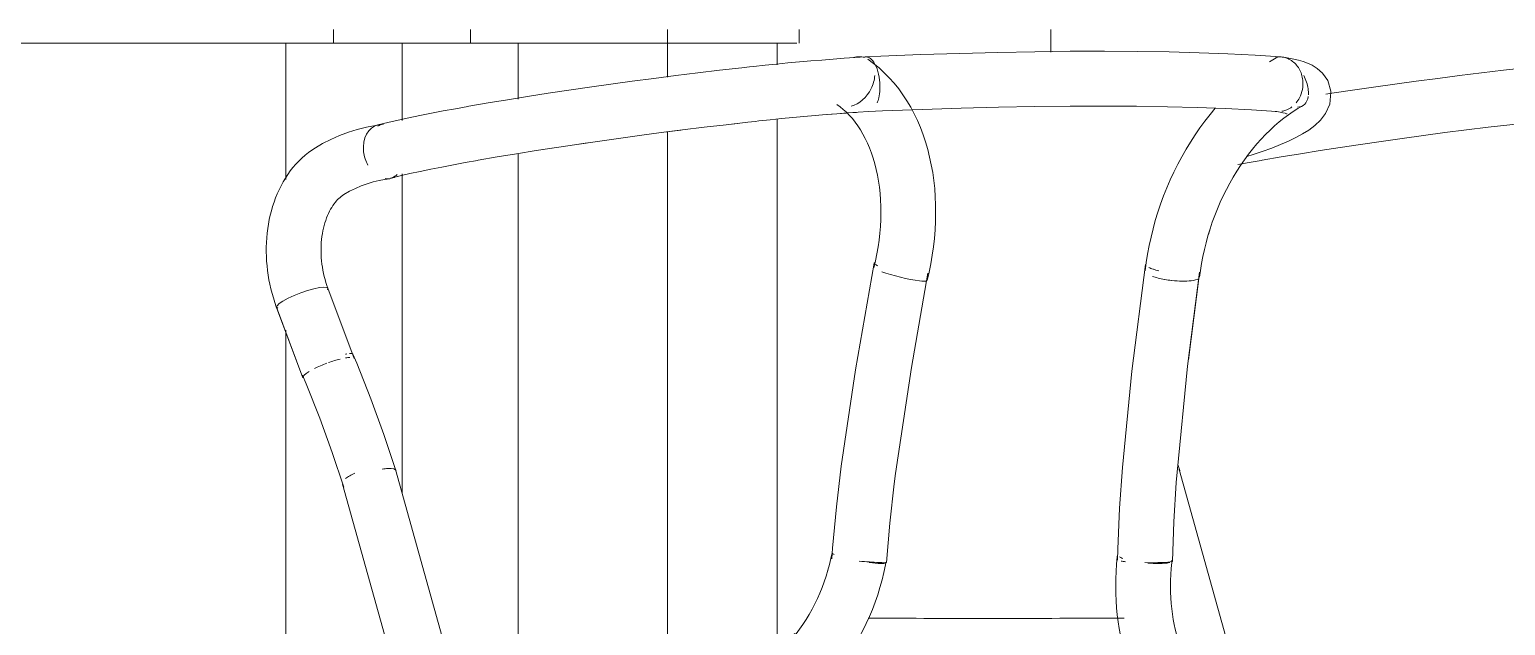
# Model space of a CAD drawing. Header units: inches. Extents: x 21386 to 98546, y -290 to 853.
# Drawn here: x 35644.71 to 35671.65, y 17.87 to 28.75 of the extents above; entities that cross this region are included whole.
import ezdxf

# ---------------------------------------------------------------- set-up
doc = ezdxf.new("R2010")
doc.units = ezdxf.units.IN
doc.header["$MEASUREMENT"] = 0
for name, color, linetype, lineweight in [('A-DOOR', 31, 'Continuous', 13), ('A-GLAZ-CWMG', 51, 'Continuous', 13), ('I-FURN', 30, 'Continuous', 13)]:
    doc.layers.add(name, color=color, linetype=linetype, lineweight=lineweight)

# ---------------------------------------------------------------- blocks, each defined once
blk = doc.blocks.new('HermanMiller_Collection_Air-Chair_SideChair_Arms - Arms-V158-Building Section - East_West looking South')
at = {"layer": 'I-FURN', "color": 8, "lineweight": 9}
for p, q in [((-26079.343, 28.231), (-26079.463, 28.162)), ((-26078.344, 27.627), (-26078.342, 27.605)), ((-26095.638, 27.021), (-26095.783, 27)), ((-26095.62, 26.014), (-26095.523, 26.027)), ((-26096.173, 22.742), (-26096.652, 24.026)), ((-26097.59, 23.678), (-26097.567, 23.661)), ((-26097.589, 23.677), (-26097.109, 22.392)), ((-26089.644, 0), (-26095.42, 20.719)), ((-26096.383, 20.451), (-26090.683, 0))]:
    blk.add_line(p, q, dxfattribs=at)
at = {"layer": 'I-FURN', "color": 8, "lineweight": 9, "flags": 128}
for points in [[(-26079.256, 28.25), (-26079.725, 28.28), (-26080.222, 28.306), (-26080.747, 28.326), (-26081.297, 28.34), (-26081.874, 28.35), (-26082.476, 28.353), (-26083.102, 28.352), (-26083.75, 28.345), (-26084.421, 28.332), (-26085.114, 28.314), (-26085.826, 28.291), (-26086.557, 28.263), (-26086.834, 28.251)], [(-26094.08, 27.348), (-26093.729, 27.409), (-26093.371, 27.468), (-26093.006, 27.527), (-26092.634, 27.585), (-26092.256, 27.642), (-26091.874, 27.698), (-26091.486, 27.753), (-26091.095, 27.806), (-26090.7, 27.858), (-26090.302, 27.909), (-26089.902, 27.958), (-26089.501, 28.005), (-26089.098, 28.051), (-26088.959, 28.066)], [(-26086.835, 28.251), (-26087.031, 28.238), (-26087.229, 28.224), (-26087.43, 28.209), (-26087.633, 28.193), (-26087.838, 28.176), (-26088.045, 28.158), (-26088.254, 28.139), (-26088.463, 28.118), (-26088.673, 28.097), (-26088.883, 28.075), (-26088.959, 28.066)], [(-26086.797, 28.206), (-26086.692, 28.13), (-26086.592, 28.048), (-26086.496, 27.961), (-26086.404, 27.868), (-26086.316, 27.77), (-26086.233, 27.667), (-26086.155, 27.559), (-26086.082, 27.447), (-26086.013, 27.331), (-26085.949, 27.211), (-26085.89, 27.088), (-26085.836, 26.961), (-26085.787, 26.83), (-26085.742, 26.697), (-26085.703, 26.561), (-26085.668, 26.422), (-26085.638, 26.281), (-26085.612, 26.138), (-26085.592, 25.993), (-26085.576, 25.845), (-26085.565, 25.697), (-26085.559, 25.547), (-26085.558, 25.395), (-26085.561, 25.243), (-26085.569, 25.09), (-26085.581, 24.936), (-26085.598, 24.782), (-26085.62, 24.628), (-26085.646, 24.474), (-26085.677, 24.32), (-26085.712, 24.167)], [(-26078.344, 27.627), (-26078.4, 27.817), (-26078.494, 27.954), (-26078.593, 28.041), (-26078.684, 28.098), (-26078.77, 28.137), (-26078.852, 28.167), (-26078.936, 28.191), (-26079.022, 28.211), (-26079.111, 28.228), (-26079.205, 28.243), (-26079.232, 28.247)], [(-26078.342, 27.605), (-26078.364, 27.389), (-26078.439, 27.218), (-26078.534, 27.092), (-26078.636, 26.996), (-26078.744, 26.915), (-26078.859, 26.843), (-26078.983, 26.776), (-26079.118, 26.712), (-26079.265, 26.648), (-26079.424, 26.586), (-26079.596, 26.523), (-26079.781, 26.461), (-26079.857, 26.437)], [(-26095.739, 27.012), (-26095.558, 27.054), (-26095.369, 27.096), (-26095.174, 27.138), (-26094.971, 27.18), (-26094.762, 27.222), (-26094.546, 27.263), (-26094.324, 27.304), (-26094.097, 27.345), (-26094.08, 27.348)], [(-26086.781, 27.252), (-26086.971, 27.24), (-26087.165, 27.226), (-26087.361, 27.212), (-26087.559, 27.196), (-26087.76, 27.179), (-26087.962, 27.162), (-26088.166, 27.143), (-26088.371, 27.123), (-26088.577, 27.102), (-26088.783, 27.08), (-26088.85, 27.072)], [(-26087.361, 27.38), (-26087.302, 27.337), (-26087.244, 27.29), (-26087.188, 27.239), (-26087.133, 27.183), (-26087.079, 27.123), (-26087.028, 27.059), (-26086.978, 26.991), (-26086.931, 26.918), (-26086.885, 26.842), (-26086.842, 26.761), (-26086.802, 26.676), (-26086.764, 26.587), (-26086.729, 26.495), (-26086.697, 26.399), (-26086.668, 26.299), (-26086.642, 26.196), (-26086.619, 26.091), (-26086.6, 25.982), (-26086.584, 25.87), (-26086.572, 25.756), (-26086.564, 25.64), (-26086.559, 25.521), (-26086.558, 25.401), (-26086.56, 25.279), (-26086.567, 25.156), (-26086.577, 25.032), (-26086.591, 24.907), (-26086.608, 24.781), (-26086.63, 24.655), (-26086.655, 24.529), (-26086.684, 24.402)], [(-26079.336, 27.253), (-26079.79, 27.283), (-26080.274, 27.307), (-26080.787, 27.327), (-26081.327, 27.341), (-26081.894, 27.35), (-26082.487, 27.353), (-26083.104, 27.352), (-26083.745, 27.344), (-26084.409, 27.332), (-26085.095, 27.314), (-26085.801, 27.291), (-26086.526, 27.263), (-26086.783, 27.252)], [(-26080.453, 27.313), (-26080.55, 27.196), (-26080.644, 27.076), (-26080.734, 26.953), (-26080.822, 26.826), (-26080.907, 26.696), (-26080.987, 26.563), (-26081.065, 26.427), (-26081.139, 26.289), (-26081.209, 26.148), (-26081.275, 26.005), (-26081.338, 25.86), (-26081.396, 25.713), (-26081.451, 25.564), (-26081.501, 25.414), (-26081.548, 25.263), (-26081.59, 25.111), (-26081.627, 24.958), (-26081.661, 24.804), (-26081.69, 24.65), (-26081.714, 24.496), (-26081.734, 24.342)], [(-26078.861, 27.355), (-26078.947, 27.306), (-26079.033, 27.252), (-26079.118, 27.193), (-26079.203, 27.13), (-26079.288, 27.062), (-26079.372, 26.99), (-26079.454, 26.913), (-26079.536, 26.833), (-26079.616, 26.748), (-26079.695, 26.66), (-26079.772, 26.567), (-26079.847, 26.472), (-26079.92, 26.372), (-26079.991, 26.27), (-26080.06, 26.164), (-26080.126, 26.056), (-26080.189, 25.944), (-26080.25, 25.831), (-26080.308, 25.715), (-26080.362, 25.597), (-26080.414, 25.477), (-26080.462, 25.355), (-26080.508, 25.233), (-26080.549, 25.109), (-26080.587, 24.984), (-26080.622, 24.858), (-26080.653, 24.732), (-26080.681, 24.605), (-26080.704, 24.479), (-26080.724, 24.353), (-26080.741, 24.228)], [(-26079.144, 27.21), (-26079.154, 27.213), (-26079.179, 27.221), (-26079.219, 27.231), (-26079.27, 27.241), (-26079.333, 27.251), (-26079.362, 27.256)], [(-26095.783, 27), (-26095.95, 26.968), (-26096.115, 26.926), (-26096.278, 26.874), (-26096.439, 26.814), (-26096.596, 26.744), (-26096.75, 26.666), (-26096.878, 26.592)], [(-26093.907, 26.363), (-26093.562, 26.423), (-26093.209, 26.482), (-26092.849, 26.54), (-26092.482, 26.597), (-26092.11, 26.653), (-26091.732, 26.708), (-26091.349, 26.762), (-26090.962, 26.815), (-26090.571, 26.867), (-26090.178, 26.917), (-26089.783, 26.965), (-26089.385, 27.012), (-26088.987, 27.057), (-26088.85, 27.072)], [(-26096.878, 26.592), (-26096.944, 26.55), (-26097.008, 26.504), (-26097.069, 26.455), (-26097.128, 26.402), (-26097.185, 26.348), (-26097.239, 26.29), (-26097.29, 26.23), (-26097.339, 26.167), (-26097.385, 26.102), (-26097.429, 26.036), (-26097.47, 25.967), (-26097.508, 25.896), (-26097.544, 25.824), (-26097.577, 25.75), (-26097.608, 25.675), (-26097.636, 25.598), (-26097.661, 25.52), (-26097.684, 25.441), (-26097.704, 25.361), (-26097.722, 25.28), (-26097.737, 25.197), (-26097.75, 25.115), (-26097.76, 25.031), (-26097.768, 24.947), (-26097.773, 24.863), (-26097.776, 24.778), (-26097.777, 24.693), (-26097.774, 24.607), (-26097.77, 24.522), (-26097.763, 24.437), (-26097.754, 24.352), (-26097.742, 24.267), (-26097.728, 24.182), (-26097.711, 24.098), (-26097.692, 24.015), (-26097.671, 23.932), (-26097.647, 23.85), (-26097.622, 23.768), (-26097.594, 23.688), (-26097.59, 23.678)], [(-26095.507, 26.039), (-26095.335, 26.079), (-26095.155, 26.119), (-26094.967, 26.16), (-26094.772, 26.2), (-26094.57, 26.24), (-26094.361, 26.281), (-26094.145, 26.321), (-26093.924, 26.36), (-26093.907, 26.363)], [(-26096.36, 25.737), (-26096.255, 25.796), (-26096.15, 25.849), (-26096.043, 25.895), (-26095.935, 25.935), (-26095.825, 25.969), (-26095.715, 25.996), (-26095.62, 26.014)], [(-26096.652, 24.025), (-26096.671, 24.078), (-26096.688, 24.132), (-26096.704, 24.186), (-26096.718, 24.242), (-26096.731, 24.298), (-26096.742, 24.354), (-26096.752, 24.411), (-26096.76, 24.468), (-26096.767, 24.525), (-26096.772, 24.582), (-26096.775, 24.639), (-26096.777, 24.696), (-26096.777, 24.752), (-26096.775, 24.808), (-26096.772, 24.863), (-26096.767, 24.917), (-26096.76, 24.971), (-26096.753, 25.023), (-26096.743, 25.074), (-26096.733, 25.124), (-26096.72, 25.173), (-26096.707, 25.22), (-26096.692, 25.266), (-26096.676, 25.31), (-26096.66, 25.352), (-26096.642, 25.393), (-26096.623, 25.431), (-26096.603, 25.468), (-26096.583, 25.502), (-26096.562, 25.535), (-26096.54, 25.565), (-26096.519, 25.594), (-26096.496, 25.62), (-26096.474, 25.644), (-26096.452, 25.666), (-26096.429, 25.686), (-26096.407, 25.704), (-26096.384, 25.721), (-26096.362, 25.735), (-26096.36, 25.737)], [(-26086.68, 24.486), (-26087.023, 22.535), (-26087.282, 20.78)], [(-26086.291, 20.647), (-26086.002, 22.582), (-26085.698, 24.299)], [(-26081.73, 24.462), (-26081.975, 22.511), (-26082.148, 20.756)], [(-26081.152, 20.671), (-26080.958, 22.606), (-26080.739, 24.323)], [(-26096.808, 24.038), (-26096.91, 24.016), (-26097.026, 23.984), (-26097.148, 23.942)], [(-26096.652, 24.025), (-26096.675, 24.042), (-26096.728, 24.046), (-26096.808, 24.038)], [(-26096.661, 23.995), (-26096.652, 24.024), (-26096.652, 24.025)], [(-26097.472, 23.793), (-26097.541, 23.747), (-26097.581, 23.708), (-26097.59, 23.679), (-26097.59, 23.678)], [(-26097.148, 23.942), (-26097.269, 23.894), (-26097.379, 23.844), (-26097.472, 23.793)], [(-26095.409, 20.698), (-26095.629, 21.355), (-26095.868, 22.009), (-26096.126, 22.66), (-26096.195, 22.826)], [(-26096.362, 20.394), (-26096.573, 21.025), (-26096.802, 21.653), (-26097.051, 22.279), (-26097.117, 22.438)], [(-26087.282, 20.78), (-26087.371, 20.034), (-26087.44, 19.284), (-26087.454, 19.086)], [(-26082.148, 20.756), (-26082.201, 20.009), (-26082.232, 19.26), (-26082.237, 19.062)], [(-26086.457, 19.017), (-26086.396, 19.739), (-26086.315, 20.458), (-26086.291, 20.647)], [(-26081.237, 19.041), (-26081.212, 19.763), (-26081.167, 20.482), (-26081.152, 20.671)], [(-26087.449, 19.197), (-26087.471, 19.09), (-26087.496, 18.983), (-26087.524, 18.877), (-26087.556, 18.771), (-26087.591, 18.667), (-26087.63, 18.563), (-26087.671, 18.461), (-26087.715, 18.361), (-26087.763, 18.262), (-26087.813, 18.166), (-26087.866, 18.071), (-26087.922, 17.979), (-26087.98, 17.889), (-26088.041, 17.802), (-26088.104, 17.718), (-26088.122, 17.694)], [(-26082.054, 17.218), (-26082.092, 17.332), (-26082.127, 17.448), (-26082.157, 17.567), (-26082.184, 17.688), (-26082.207, 17.812), (-26082.227, 17.937), (-26082.243, 18.064), (-26082.255, 18.192), (-26082.264, 18.322), (-26082.269, 18.453), (-26082.271, 18.585), (-26082.269, 18.719), (-26082.264, 18.853), (-26082.255, 18.987), (-26082.243, 19.122), (-26082.239, 19.161)], [(-26087.337, 17.075), (-26087.254, 17.185), (-26087.173, 17.298), (-26087.096, 17.414), (-26087.023, 17.533), (-26086.953, 17.655), (-26086.887, 17.779), (-26086.825, 17.905), (-26086.766, 18.033), (-26086.712, 18.164), (-26086.662, 18.296), (-26086.616, 18.429), (-26086.574, 18.565), (-26086.536, 18.701), (-26086.503, 18.838), (-26086.474, 18.976), (-26086.466, 19.015)], [(-26081.112, 17.551), (-26081.138, 17.631), (-26081.162, 17.714), (-26081.185, 17.8), (-26081.204, 17.889), (-26081.222, 17.981), (-26081.237, 18.076), (-26081.249, 18.174), (-26081.259, 18.274), (-26081.266, 18.376), (-26081.27, 18.48), (-26081.271, 18.585), (-26081.27, 18.692), (-26081.265, 18.801), (-26081.258, 18.91), (-26081.248, 19.02), (-26081.245, 19.052)]]:
    blk.add_lwpolyline(points, dxfattribs=at)
at = {"layer": 'I-FURN', "color": 8, "lineweight": 9}
for centre, major_axis, ratio, start_param, end_param in [((-26087.079, 27.793), (0.282, 0.413), 0.716528, 0.185746, 0.709345), ((-26079.102, 27.793), (-0.241, 0.438), 0.575844, 5.706994, 6.230592), ((-26087.079, 27.793), (0.282, 0.413), 0.716528, 4.898135, 5.421734), ((-26079.102, 27.793), (-0.241, 0.438), 0.575844, 4.136197, 4.659796), ((-26087.079, 27.793), (0.282, 0.413), 0.716528, 3.850938, 4.898135), ((-26079.102, 27.793), (-0.241, 0.438), 0.575844, 2.8272, 3.794125), ((-26079.102, 27.793), (-0.241, 0.438), 0.575844, 3.874398, 4.136197), ((-26095.623, 26.525), (-0.116, 0.486), 0.74611, 0, 1.405643), ((-26095.581, 26.524), (-0.057, 0.497), 0.711436, 0.034696, 0.296495), ((-26095.581, 26.524), (-0.057, 0.497), 0.711436, 0, 0.034696), ((-26095.623, 26.525), (-0.116, 0.486), 0.74611, 1.405643, 1.929241), ((-26095.581, 26.524), (-0.057, 0.497), 0.711436, 2.914489, 3.176288), ((-26095.581, 26.524), (-0.057, 0.497), 0.711436, 3.176288, 3.438088), ((-26095.623, 26.525), (-0.116, 0.486), 0.74611, 3.238238, 3.500038), ((-26086.189, 24.392), (-0.491, 0.093), 0.137076, 0.008955, 0.532553), ((-26086.189, 24.392), (-0.491, 0.093), 0.137076, 6.030341, 6.283185), ((-26086.198, 24.285), (-0.486, 0.118), 0.11091, 0.809563, 2.380359), ((-26081.235, 24.392), (-0.495, 0.07), 0.185134, 0.540717, 0.802516), ((-26081.235, 24.392), (-0.495, 0.07), 0.185134, 0.816106, 1.064316), ((-26086.198, 24.285), (-0.486, 0.118), 0.11091, 2.380359, 2.903958), ((-26086.198, 24.285), (-0.486, 0.118), 0.11091, 3.141593, 3.165757), ((-26081.237, 24.285), (-0.497, 0.057), 0.234229, 0.788125, 1.043613), ((-26081.237, 24.285), (-0.497, 0.057), 0.234229, 1.049924, 1.307964), ((-26081.237, 24.285), (-0.497, 0.057), 0.234229, 1.311723, 1.570172), ((-26081.237, 24.285), (-0.497, 0.057), 0.234229, 1.573523, 2.358921), ((-26081.237, 24.285), (-0.497, 0.057), 0.234229, 2.358921, 2.88252), ((-26081.237, 24.285), (-0.497, 0.057), 0.234229, 3.141593, 3.144319), ((-26096.641, 22.567), (0.468, 0.175), 0.191458, 1.558762, 2.082361), ((-26096.641, 22.567), (0.468, 0.175), 0.191458, 1.035163, 1.500905), ((-26096.656, 22.632), (0.461, 0.194), 0.144221, 0.643269, 0.722738), ((-26096.641, 22.567), (0.468, 0.175), 0.191458, 0.511565, 0.773364), ((-26096.656, 22.632), (0.461, 0.194), 0.144221, 6.220526, 6.744124), ((-26096.641, 22.567), (0.468, 0.175), 0.191458, 2.34416, 3.141593), ((-26095.901, 20.585), (0.482, 0.134), 0.301377, 2.306833, 2.568633), ((-26095.901, 20.585), (0.482, 0.134), 0.301377, 2.051225, 2.306833), ((-26095.885, 20.546), (0.476, 0.152), 0.239355, 0.740351, 1.000511), ((-26095.885, 20.546), (0.476, 0.152), 0.239355, 6.237561, 7.02296), ((-26086.958, 19.106), (-0.492, 0.091), 0.107353, 6.170071, 6.69367), ((-26086.956, 19.052), (-0.499, 0.035), 0.020295, 1.570393, 2.355791), ((-26086.958, 19.106), (-0.492, 0.091), 0.107353, 1.981281, 2.24308), ((-26086.958, 19.106), (-0.492, 0.091), 0.107353, 2.24308, 3.290278), ((-26086.956, 19.052), (-0.499, 0.035), 0.020295, 2.355791, 3.141189), ((-26086.956, 19.052), (-0.499, 0.035), 0.020295, 3.141593, 3.402989), ((-26081.742, 19.106), (-0.497, 0.055), 0.180952, 0.394781, 0.656581), ((-26081.737, 19.052), (-0.5, 0.01), 0.069551, 0.525417, 0.787217), ((-26081.737, 19.052), (-0.5, 0.01), 0.069551, 1.572615, 2.358013), ((-26081.742, 19.106), (-0.497, 0.055), 0.180952, 1.703778, 2.489176), ((-26081.737, 19.052), (-0.5, 0.01), 0.069551, 2.358013, 3.141593), ((-26081.742, 19.106), (-0.497, 0.055), 0.180952, 2.489176, 2.750976), ((-26081.737, 19.052), (-0.5, 0.01), 0.069551, 3.143411, 3.405211), ((-26081.742, 19.106), (-0.497, 0.055), 0.180952, 3.012775, 3.274575)]:
    blk.add_ellipse(centre, major_axis=major_axis, ratio=ratio, start_param=start_param, end_param=end_param, dxfattribs=at)
for points, knots in [([(-26086.863, 28.245), (-26086.838, 28.254), (-26086.785, 28.251), (-26086.7, 28.185), (-26086.622, 28.042), (-26086.59, 27.899), (-26086.582, 27.825)], [-1, -1, -1, -1, -0.785714, -0.571429, -0.285714, 0, 0, 0, 0]), ([(-26079.155, 28.228), (-26079.123, 28.217), (-26079.032, 28.172), (-26078.91, 28.042), (-26078.864, 27.899), (-26078.856, 27.825)], [-0.7142857, -0.7142857, -0.7142857, -0.7142857, -0.5714286, -0.2857143, 0, 0, 0, 0]), ([(-26086.582, 27.825), (-26086.576, 27.77), (-26086.572, 27.656), (-26086.591, 27.514), (-26086.614, 27.438), (-26086.625, 27.411)], [-1, -1, -1, -1, -0.7857143, -0.5714286, -0.4285714, -0.4285714, -0.4285714, -0.4285714]), ([(-26078.856, 27.825), (-26078.849, 27.77), (-26078.854, 27.656), (-26078.904, 27.514), (-26078.956, 27.438), (-26078.979, 27.411)], [-1, -1, -1, -1, -0.7857143, -0.5714286, -0.4285714, -0.4285714, -0.4285714, -0.4285714]), ([(-26079.056, 27.338), (-26079.084, 27.317), (-26079.144, 27.282), (-26079.208, 27.263), (-26079.241, 27.257)], [-0.2857143, -0.2857143, -0.2857143, -0.2857143, -0.1428571, -0.0010681, -0.0010681, -0.0010681, -0.0010681]), ([(-26086.792, 18.003), (-26086.011, 18), (-26084.43, 17.997), (-26082.895, 18.001), (-26082.117, 18.004)], [-0.9089628, -0.9089628, -0.9089628, -0.9089628, -0.5, -0.0731199, -0.0731199, -0.0731199, -0.0731199])]:
    blk.add_open_spline(points, degree=3, knots=knots, dxfattribs=at)
blk.add_open_spline([(-26079.351, 28.245), (-26079.311, 28.252), (-26079.271, 28.252), (-26079.232, 28.247)], degree=3, dxfattribs=at)
blk = doc.blocks.new('HermanMiller_Collection_Air-Chair_SideChair_Arms - Arms-V160-Building Section - East_West looking South')
at = {"layer": 'I-FURN', "color": 8, "lineweight": 9}
for p, q in [((-26078.344, 27.627), (-26078.342, 27.605)), ((-26087.003, 27.238), (-26087.147, 27.228)), ((-26095.638, 27.021), (-26095.783, 27)), ((-26088.577, 27.102), (-26088.783, 27.08)), ((-26093.907, 26.363), (-26093.562, 26.423)), ((-26086.63, 24.655), (-26086.655, 24.529)), ((-26080.944, 22.717), (-26080.748, 24.256)), ((-26080.724, 24.353), (-26080.741, 24.228)), ((-26096.675, 24.042), (-26096.652, 24.025)), ((-26096.173, 22.742), (-26096.652, 24.025)), ((-26097.59, 23.678), (-26097.109, 22.392)), ((-26097.567, 23.661), (-26097.59, 23.678)), ((-26081.152, 20.671), (-26080.958, 22.606)), ((-26100.161, 17.563), (-26100.161, 17.459)), ((-26095.573, 17.551), (-26097.891, 17.55)), ((-26092.841, 17.552), (-26094.55, 17.551)), ((-26088.132, 17.721), (-26088.132, 17.711)), ((-26088.105, 17.711), (-26088.132, 17.721)), ((-26081.112, 17.551), (-26081.138, 17.631)), ((-26081.086, 17.42), (-26081.114, 17.342)), ((-26081.056, 17.056), (-26081.129, 17.074)), ((-26080.645, 16.717), (-26080.736, 16.844)), ((-26090.423, 15.597), (-26090.063, 15.686)), ((-26089.982, 15.671), (-26089.983, 15.65)), ((-26081.964, 15.858), (-26081.855, 15.877)), ((-26090.406, 15.622), (-26090.424, 15.597)), ((-26090.683, 0), (-26090.682, 0))]:
    blk.add_line(p, q, dxfattribs=at)
at = {"layer": 'I-FURN', "color": 8, "lineweight": 9, "flags": 128}
for points in [[(-26079.257, 28.25), (-26079.725, 28.28), (-26080.222, 28.306), (-26080.747, 28.326), (-26081.297, 28.34), (-26081.874, 28.35), (-26082.476, 28.353), (-26083.102, 28.352), (-26083.75, 28.345), (-26084.421, 28.332), (-26085.114, 28.314), (-26085.826, 28.291), (-26086.557, 28.263), (-26086.834, 28.251)], [(-26094.08, 27.348), (-26093.729, 27.409), (-26093.371, 27.468), (-26093.006, 27.527), (-26092.634, 27.585), (-26092.256, 27.642), (-26091.874, 27.698), (-26091.486, 27.753), (-26091.095, 27.806), (-26090.7, 27.858), (-26090.302, 27.909), (-26089.902, 27.958), (-26089.501, 28.005), (-26089.098, 28.051), (-26088.959, 28.066)], [(-26086.835, 28.251), (-26087.031, 28.238), (-26087.229, 28.224), (-26087.43, 28.209), (-26087.633, 28.193), (-26087.838, 28.176), (-26088.045, 28.158), (-26088.254, 28.139), (-26088.463, 28.118), (-26088.673, 28.097), (-26088.883, 28.075)], [(-26078.344, 27.627), (-26078.4, 27.817), (-26078.494, 27.954), (-26078.593, 28.041), (-26078.684, 28.098), (-26078.77, 28.137), (-26078.852, 28.167), (-26078.936, 28.191), (-26079.022, 28.211), (-26079.111, 28.228)], [(-26078.342, 27.605), (-26078.364, 27.389), (-26078.439, 27.218), (-26078.534, 27.092), (-26078.636, 26.996), (-26078.744, 26.915), (-26078.859, 26.843), (-26078.983, 26.776), (-26079.118, 26.712), (-26079.265, 26.648), (-26079.424, 26.586), (-26079.596, 26.523), (-26079.781, 26.461), (-26079.857, 26.437)], [(-26095.739, 27.012), (-26095.558, 27.054), (-26095.369, 27.096), (-26095.174, 27.138), (-26094.971, 27.18), (-26094.762, 27.222), (-26094.546, 27.263), (-26094.324, 27.304), (-26094.097, 27.345), (-26094.08, 27.348)], [(-26087.183, 27.225), (-26087.361, 27.212), (-26087.533, 27.198)], [(-26095.783, 27), (-26095.95, 26.968), (-26096.115, 26.926), (-26096.278, 26.874)], [(-26089.275, 27.025), (-26088.987, 27.057), (-26088.85, 27.072)], [(-26087.559, 27.196), (-26087.76, 27.179), (-26087.962, 27.162), (-26088.166, 27.143)], [(-26086.978, 26.991), (-26086.931, 26.918), (-26086.885, 26.842)], [(-26096.306, 26.864), (-26096.439, 26.814), (-26096.596, 26.744), (-26096.75, 26.666), (-26096.878, 26.592)], [(-26092.764, 26.553), (-26092.482, 26.597), (-26092.11, 26.653), (-26091.92, 26.681)], [(-26090.962, 26.815), (-26090.571, 26.867), (-26090.212, 26.912)], [(-26097.008, 26.504), (-26097.069, 26.455), (-26097.128, 26.402), (-26097.185, 26.348), (-26097.239, 26.29), (-26097.29, 26.23), (-26097.339, 26.167), (-26097.385, 26.102), (-26097.429, 26.036), (-26097.47, 25.967), (-26097.508, 25.896), (-26097.544, 25.824), (-26097.577, 25.75), (-26097.608, 25.675), (-26097.636, 25.598), (-26097.661, 25.52), (-26097.684, 25.441), (-26097.704, 25.361), (-26097.722, 25.28), (-26097.737, 25.197), (-26097.75, 25.115), (-26097.76, 25.031), (-26097.768, 24.947), (-26097.773, 24.863), (-26097.776, 24.778), (-26097.777, 24.693), (-26097.774, 24.607), (-26097.77, 24.522), (-26097.763, 24.437), (-26097.754, 24.352), (-26097.742, 24.267), (-26097.728, 24.182), (-26097.711, 24.098), (-26097.692, 24.015), (-26097.671, 23.932), (-26097.647, 23.85), (-26097.622, 23.768), (-26097.594, 23.688), (-26097.59, 23.678)], [(-26095.443, 26.054), (-26095.335, 26.079), (-26095.155, 26.119), (-26094.967, 26.16), (-26094.772, 26.2), (-26094.57, 26.24), (-26094.361, 26.281), (-26094.145, 26.321), (-26093.924, 26.36)], [(-26086.668, 26.299), (-26086.642, 26.196), (-26086.619, 26.091), (-26086.6, 25.982), (-26086.584, 25.87), (-26086.572, 25.756), (-26086.564, 25.64), (-26086.559, 25.521), (-26086.558, 25.401), (-26086.56, 25.279), (-26086.567, 25.156), (-26086.577, 25.032)], [(-26079.921, 26.371), (-26079.991, 26.27), (-26080.06, 26.164), (-26080.126, 26.056), (-26080.189, 25.944), (-26080.25, 25.831), (-26080.308, 25.715), (-26080.362, 25.597), (-26080.414, 25.477), (-26080.462, 25.355), (-26080.508, 25.233), (-26080.549, 25.109), (-26080.58, 25.009)], [(-26096.652, 24.025), (-26096.671, 24.078), (-26096.688, 24.132), (-26096.704, 24.186), (-26096.718, 24.242), (-26096.731, 24.298), (-26096.742, 24.354), (-26096.752, 24.411), (-26096.76, 24.468), (-26096.767, 24.525), (-26096.772, 24.582), (-26096.775, 24.639), (-26096.777, 24.696), (-26096.777, 24.752), (-26096.775, 24.808), (-26096.772, 24.863), (-26096.767, 24.917), (-26096.76, 24.971), (-26096.753, 25.023), (-26096.743, 25.074), (-26096.733, 25.124), (-26096.72, 25.173), (-26096.707, 25.22), (-26096.692, 25.266), (-26096.676, 25.31), (-26096.66, 25.352), (-26096.642, 25.393), (-26096.623, 25.431), (-26096.603, 25.468), (-26096.583, 25.502), (-26096.562, 25.535), (-26096.54, 25.565), (-26096.519, 25.594), (-26096.496, 25.62), (-26096.474, 25.644), (-26096.452, 25.666), (-26096.429, 25.686), (-26096.407, 25.704), (-26096.384, 25.721), (-26096.362, 25.735)], [(-26086.68, 24.486), (-26087.023, 22.535), (-26087.282, 20.78)], [(-26096.652, 24.025), (-26096.652, 24.024), (-26096.661, 23.995)], [(-26097.59, 23.678), (-26097.59, 23.679), (-26097.581, 23.708)], [(-26095.409, 20.698), (-26095.629, 21.355), (-26095.868, 22.009), (-26096.126, 22.66), (-26096.195, 22.826)], [(-26087.282, 20.78), (-26087.371, 20.034), (-26087.44, 19.284), (-26087.454, 19.086)], [(-26081.237, 19.041), (-26081.212, 19.763), (-26081.167, 20.482), (-26081.152, 20.671)], [(-26087.449, 19.197), (-26087.471, 19.09), (-26087.496, 18.983), (-26087.524, 18.877), (-26087.533, 18.848)], [(-26081.204, 17.889), (-26081.222, 17.981), (-26081.237, 18.076), (-26081.249, 18.174), (-26081.259, 18.274), (-26081.266, 18.376), (-26081.27, 18.48), (-26081.271, 18.585), (-26081.27, 18.692), (-26081.265, 18.801), (-26081.258, 18.91), (-26081.248, 19.02), (-26081.245, 19.052)], [(-26087.556, 18.771), (-26087.591, 18.667), (-26087.63, 18.563), (-26087.671, 18.461), (-26087.715, 18.361), (-26087.763, 18.262), (-26087.813, 18.166), (-26087.866, 18.071), (-26087.922, 17.979), (-26087.98, 17.889), (-26088.041, 17.802), (-26088.104, 17.718), (-26088.122, 17.694)], [(-26101.228, 16.809), (-26100.855, 17.439), (-26100.677, 17.514), (-26100.602, 17.532), (-26100.558, 17.538), (-26100.526, 17.542), (-26100.5, 17.544), (-26100.477, 17.546), (-26100.454, 17.547), (-26100.432, 17.548), (-26100.409, 17.549), (-26100.385, 17.55), (-26100.36, 17.55), (-26100.334, 17.551), (-26100.306, 17.551), (-26100.278, 17.552), (-26100.248, 17.552), (-26100.217, 17.552), (-26100.184, 17.552), (-26100.15, 17.552), (-26100.115, 17.552), (-26100.105, 17.552)], [(-26100.351, 17.526), (-26100.348, 17.526), (-26100.341, 17.526), (-26100.331, 17.525), (-26100.318, 17.523), (-26100.302, 17.522), (-26100.284, 17.521), (-26100.264, 17.52), (-26100.242, 17.518)], [(-26088.555, 17.498), (-26088.583, 17.5), (-26088.611, 17.502), (-26088.642, 17.504), (-26088.673, 17.505), (-26088.706, 17.507), (-26088.74, 17.509), (-26088.775, 17.511), (-26088.811, 17.512), (-26088.849, 17.514), (-26088.888, 17.516), (-26088.928, 17.518), (-26088.968, 17.519), (-26089.01, 17.521), (-26089.053, 17.523), (-26089.097, 17.524), (-26089.141, 17.526), (-26089.186, 17.527), (-26089.232, 17.529), (-26089.278, 17.53), (-26089.325, 17.532), (-26089.372, 17.533), (-26089.42, 17.535), (-26089.468, 17.536), (-26089.516, 17.537), (-26089.564, 17.539), (-26089.613, 17.54), (-26089.661, 17.541), (-26089.709, 17.542), (-26089.758, 17.543), (-26089.806, 17.544), (-26089.853, 17.545), (-26089.901, 17.546), (-26089.948, 17.547)], [(-26088.458, 17.492), (-26088.244, 17.627), (-26088.134, 17.72)], [(-26081.132, 17.57), (-26081.092, 17.498), (-26081.086, 17.42)], [(-26080.953, 17.053), (-26080.988, 17.139), (-26081.049, 17.328), (-26081.089, 17.486)], [(-26101.088, 17.074), (-26101.137, 17.031), (-26101.185, 16.987), (-26101.23, 16.941), (-26101.274, 16.893), (-26101.316, 16.843), (-26101.356, 16.791), (-26101.394, 16.738), (-26101.43, 16.684), (-26101.464, 16.628), (-26101.497, 16.571), (-26101.527, 16.513), (-26101.556, 16.453), (-26101.583, 16.393), (-26101.607, 16.332), (-26101.63, 16.269), (-26101.651, 16.206), (-26101.67, 16.143), (-26101.687, 16.078), (-26101.702, 16.013), (-26101.715, 15.948), (-26101.726, 15.882), (-26101.735, 15.815), (-26101.742, 15.749), (-26101.747, 15.682), (-26101.747, 15.676)], [(-26101.126, 16.615), (-26100.886, 16.16), (-26100.712, 16.077), (-26100.638, 16.056), (-26100.594, 16.047), (-26100.563, 16.042), (-26100.538, 16.038), (-26100.514, 16.035), (-26100.492, 16.033), (-26100.469, 16.031), (-26100.446, 16.029), (-26100.422, 16.027), (-26100.398, 16.025), (-26100.371, 16.023), (-26100.344, 16.022), (-26100.316, 16.02), (-26100.286, 16.018), (-26100.255, 16.016), (-26100.222, 16.014), (-26100.188, 16.013), (-26100.153, 16.011), (-26100.117, 16.009), (-26100.08, 16.008), (-26100.041, 16.006), (-26100.001, 16.004), (-26099.961, 16.002), (-26099.919, 16.001)], [(-26100.749, 15.618), (-26100.746, 15.655), (-26100.743, 15.692), (-26100.738, 15.729), (-26100.732, 15.765), (-26100.725, 15.801), (-26100.717, 15.836), (-26100.708, 15.871), (-26100.698, 15.905), (-26100.687, 15.938), (-26100.675, 15.97), (-26100.663, 16.002), (-26100.649, 16.032), (-26100.635, 16.061), (-26100.62, 16.09), (-26100.605, 16.117), (-26100.589, 16.142), (-26100.573, 16.167), (-26100.557, 16.19)], [(-26100.387, 16.048), (-26100.385, 16.049), (-26100.378, 16.049), (-26100.368, 16.049), (-26100.355, 16.05), (-26100.339, 16.05), (-26100.321, 16.051), (-26100.3, 16.051), (-26100.278, 16.051), (-26100.254, 16.052), (-26100.228, 16.052), (-26100.2, 16.052), (-26100.171, 16.052), (-26100.14, 16.052), (-26100.107, 16.052)], [(-26089.05, 15.938), (-26088.834, 15.991), (-26088.812, 16.004)], [(-26088.938, 15.986), (-26088.947, 15.952), (-26088.955, 15.918), (-26088.961, 15.882), (-26088.967, 15.846), (-26088.972, 15.809), (-26088.976, 15.772), (-26088.979, 15.734), (-26088.982, 15.696), (-26088.983, 15.658), (-26088.983, 15.645)], [(-26088.748, 16.007), (-26088.776, 16.009), (-26088.807, 16.01), (-26088.839, 16.012), (-26088.872, 16.014)], [(-26088.63, 16), (-26088.631, 16), (-26088.65, 16.001), (-26088.672, 16.003), (-26088.69, 16.004)], [(-26092.961, 15.675), (-26092.826, 15.669), (-26092.686, 15.663), (-26092.543, 15.657), (-26092.395, 15.65), (-26092.244, 15.644), (-26092.089, 15.638), (-26091.93, 15.633), (-26091.769, 15.627), (-26091.605, 15.621), (-26091.438, 15.615), (-26091.269, 15.61), (-26091.098, 15.604), (-26090.925, 15.599), (-26090.751, 15.594), (-26090.576, 15.589), (-26090.415, 15.585)], [(-26081.716, 15.632), (-26081.79, 15.638), (-26081.872, 15.644), (-26081.96, 15.649), (-26082.054, 15.655), (-26082.155, 15.661), (-26082.261, 15.667), (-26082.373, 15.673)]]:
    blk.add_lwpolyline(points, dxfattribs=at)
at = {"layer": 'I-FURN', "color": 8, "lineweight": 9}
for centre, major_axis, ratio, start_param, end_param in [((-26087.079, 27.793), (0.282, 0.413), 0.716528, 0.447546, 0.709345), ((-26079.102, 27.793), (-0.241, 0.438), 0.575844, 5.968793, 6.230592), ((-26095.623, 26.525), (-0.116, 0.486), 0.74611, 0, 0.096646), ((-26095.581, 26.524), (-0.057, 0.497), 0.711436, 3.176288, 3.438088), ((-26086.189, 24.392), (-0.491, 0.093), 0.137076, 6.030341, 6.283185), ((-26081.237, 24.285), (-0.497, 0.057), 0.234229, 3.141593, 3.144319), ((-26096.656, 22.632), (0.461, 0.194), 0.144221, 6.220526, 6.482325), ((-26096.641, 22.567), (0.468, 0.175), 0.191458, 3.129558, 3.141593), ((-26081.737, 19.052), (-0.5, 0.01), 0.069551, 3.143411, 3.405211), ((-26081.737, 19.052), (-0.5, 0.01), 0.069551, 2.881612, 3.141593), ((-26081.742, 19.106), (-0.497, 0.055), 0.180952, 3.012775, 3.274575), ((-26087.73, 17.385), (-0.393, 0.31), 0.26753, 0.154175, 0.415975), ((-26081.583, 17.385), (0.471, 0.167), 0.596783, 6.229363, 6.283185), ((-26081.259, 16.334), (0.202, 0.722), 0.995009, 4.962286, 6.009483), ((-26081.259, 16.334), (0.202, 0.722), 0.995009, 4.438687, 4.962286), ((-26090.395, 16.334), (0.02, 0.75), 0.096081, 2.904588, 3.166388), ((-26090.395, 16.334), (0.02, 0.75), 0.096081, 3.166388, 3.428187)]:
    blk.add_ellipse(centre, major_axis=major_axis, ratio=ratio, start_param=start_param, end_param=end_param, dxfattribs=at)
for points in [[(-26086.835, 28.251), (-26086.835, 28.251), (-26086.834, 28.251), (-26086.834, 28.251)], [(-26079.351, 28.245), (-26079.32, 28.25), (-26079.288, 28.252), (-26079.256, 28.25)], [(-26090.487, 17.566), (-26090.383, 17.569), (-26090.153, 17.572), (-26089.779, 17.562), (-26089.419, 17.541), (-26089.216, 17.521), (-26089.13, 17.51)], [(-26088.63, 17.489), (-26088.6, 17.494), (-26088.57, 17.496), (-26088.54, 17.496)], [(-26088.717, 16.017), (-26088.751, 16.027), (-26088.785, 16.04), (-26088.818, 16.056)], [(-26088.63, 16), (-26088.634, 16.001), (-26088.639, 16.001), (-26088.643, 16.002)]]:
    blk.add_open_spline(points, degree=3, dxfattribs=at)
blk.add_open_spline([(-26100.154, 17.558), (-26100.168, 17.563), (-26100.153, 17.57), (-26100.023, 17.567), (-26099.876, 17.557), (-26099.808, 17.552)], degree=3, knots=[-0.6, -0.6, -0.6, -0.6, -0.4, -0.2, -0.0471349, -0.0471349, -0.0471349, -0.0471349], dxfattribs=at)
blk = doc.blocks.new('Falcon 7700 Series Pedestal Base - 36_ Square Top x 30_ - Wheelchair Height-V165-Building Section - East_West looking South')
at = {"layer": 'I-FURN', "color": 8, "lineweight": 9}
for p, q in [((-26096.547, 28.75), (-26096.547, 28.5)), ((-26094.047, 28.5), (-26094.047, 28.75)), ((-26088.047, 28.5), (-26088.047, 28.75)), ((-26100.215, 28.5), (-26102.38, 28.5)), ((-26100.215, 28.5), (-26099.998, 28.5)), ((-26099.998, 28.5), (-26100.215, 28.5)), ((-26096.919, 28.5), (-26099.998, 28.5)), ((-26097.419, 26.011), (-26097.419, 28.5)), ((-26096.919, 28.5), (-26096.505, 28.5)), ((-26094.09, 28.5), (-26096.505, 28.5)), ((-26095.297, 28.5), (-26095.297, 27.091)), ((-26094.09, 28.5), (-26093.676, 28.5)), ((-26090.596, 28.5), (-26093.676, 28.5)), ((-26093.176, 27.476), (-26093.176, 28.5)), ((-26090.596, 28.5), (-26090.38, 28.5)), ((-26090.38, 28.5), (-26090.596, 28.5)), ((-26088.09, 28.5), (-26090.38, 28.5)), ((-26093.176, 17.548), (-26093.176, 26.484)), ((-26095.297, 26.118), (-26095.297, 20.278)), ((-26097.419, 17.542), (-26097.419, 23.264))]:
    blk.add_line(p, q, dxfattribs=at)
blk = doc.blocks.new('HermanMiller_Collection_Air-Chair_SideChair_Arms - Arms-V166-Building Section - East_West looking South')
at = {"layer": 'I-FURN', "color": 8, "lineweight": 9}
for p, q in [((-26081.101, 20.698), (-26081.138, 20.81)), ((-26075.336, 0), (-26081.111, 20.719))]:
    blk.add_line(p, q, dxfattribs=at)
at = {"layer": 'I-FURN', "color": 8, "lineweight": 9, "flags": 128}
for points in [[(-26078.438, 27.568), (-26078.326, 27.585), (-26077.948, 27.642), (-26077.565, 27.698), (-26077.178, 27.753), (-26076.786, 27.806), (-26076.391, 27.858), (-26075.994, 27.909), (-26075.594, 27.958), (-26075.192, 28.005), (-26074.79, 28.051), (-26074.651, 28.066)], [(-26079.599, 26.363), (-26079.254, 26.423), (-26078.901, 26.482), (-26078.541, 26.54), (-26078.174, 26.597), (-26077.801, 26.653), (-26077.423, 26.708), (-26077.04, 26.762), (-26076.653, 26.815), (-26076.263, 26.867), (-26075.87, 26.917), (-26075.474, 26.965), (-26075.077, 27.012), (-26074.679, 27.057), (-26074.541, 27.072)], [(-26080.042, 26.283), (-26079.837, 26.321), (-26079.615, 26.36), (-26079.599, 26.363)]]:
    blk.add_lwpolyline(points, dxfattribs=at)
at = {"layer": 'I-FURN', "color": 8, "lineweight": 9}
blk.add_ellipse((-26081.577, 20.546), major_axis=(0.476, 0.152), ratio=0.239355, start_param=6.237561, end_param=6.499361, dxfattribs=at)
blk = doc.blocks.new('Door_Single_Storefront - one-1371401-Building Section - East_West looking South')
at = {"layer": 'A-DOOR', "color": 8, "lineweight": 9}
blk.add_line((-26083.453, 28.337), (-26083.453, 28.75), dxfattribs=at)
blk = doc.blocks.new('Rectangular Mullion - Exterior 2_ x 4_5_-827470-Building Section - East_West looking South')
at = {"layer": 'A-GLAZ-CWMG', "color": 8, "lineweight": 9}
for p, q in [((-26090.453, 28.75), (-26090.453, 27.88)), ((-26088.453, 28.107), (-26088.453, 28.5)), ((-26088.453, 17.491), (-26088.453, 27.115)), ((-26090.453, 26.886), (-26090.453, 17.566))]:
    blk.add_line(p, q, dxfattribs=at)

msp = doc.modelspace()

# ---------------------------------------------------------------- block references
at = {"layer": 'A-DOOR', "color": 8, "lineweight": 9}
msp.add_blockref('Door_Single_Storefront - one-1371401-Building Section - East_West looking South', (61746.804, 0), dxfattribs=at)
at = {"layer": 'A-GLAZ-CWMG', "color": 8, "lineweight": 9}
msp.add_blockref('Rectangular Mullion - Exterior 2_ x 4_5_-827470-Building Section - East_West looking South', (61746.804, 0), dxfattribs=at)
at = {"layer": 'I-FURN', "color": 8, "lineweight": 9}
for name in ['Falcon 7700 Series Pedestal Base - 36_ Square Top x 30_ - Wheelchair Height-V165-Building Section - East_West looking South', 'HermanMiller_Collection_Air-Chair_SideChair_Arms - Arms-V158-Building Section - East_West looking South', 'HermanMiller_Collection_Air-Chair_SideChair_Arms - Arms-V160-Building Section - East_West looking South', 'HermanMiller_Collection_Air-Chair_SideChair_Arms - Arms-V166-Building Section - East_West looking South']:
    msp.add_blockref(name, (61746.804, 0), dxfattribs=at)

doc.saveas('drawing.dxf')
